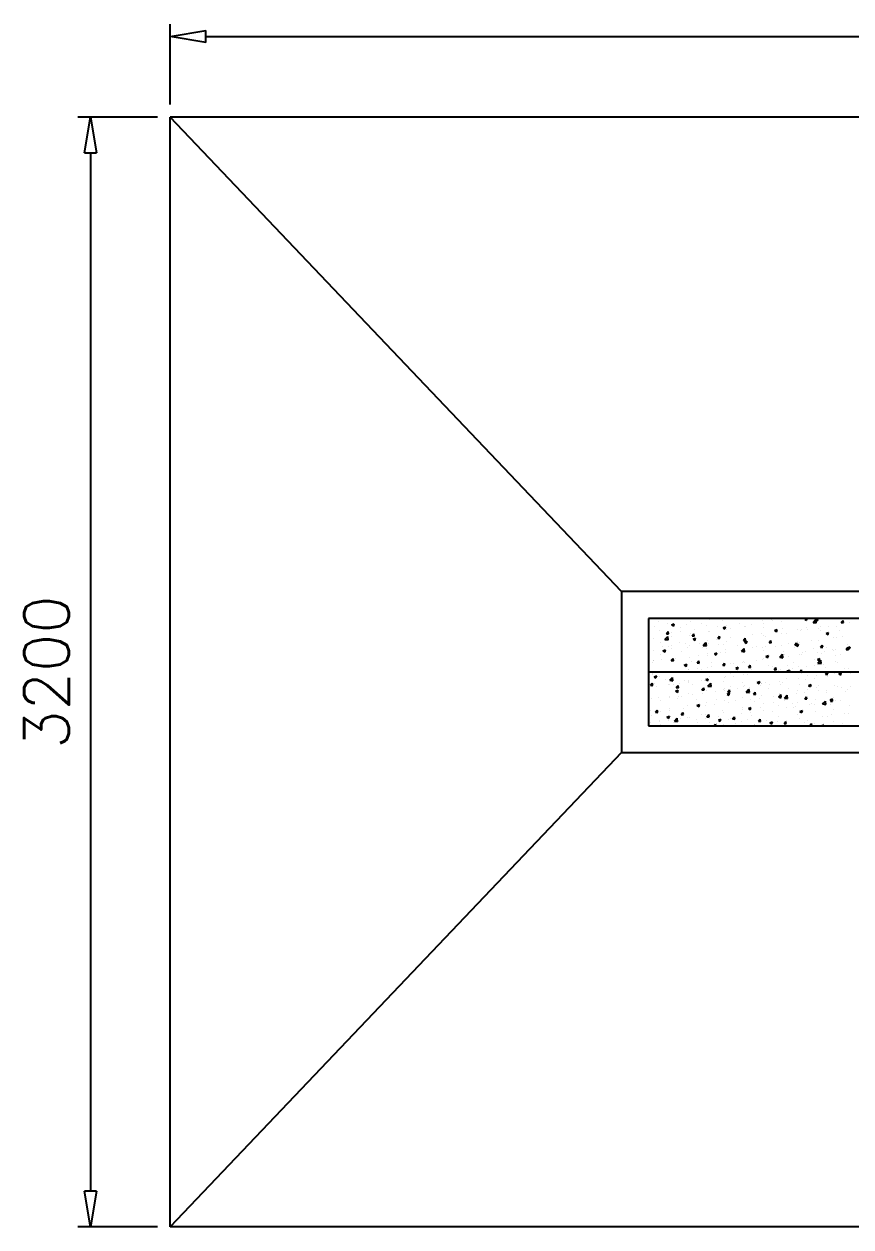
# Model space of a CAD drawing. Header units: millimetres. Extents: x 331487 to 517269, y 198509 to 399936.
# Drawn here: x 419832 to 422139, y 311104 to 314464 of the extents above; entities that cross this region are included whole.
import ezdxf

# ---------------------------------------------------------------- set-up
doc = ezdxf.new("R2010")
doc.units = ezdxf.units.MM
doc.header["$MEASUREMENT"] = 0
doc.layers.add('COLUMN', color=6, linetype='Continuous')
doc.layers.add('FOOTING', color=5, linetype='Continuous')
doc.styles.add('RO', font='romans.shx', dxfattribs={"height": 125})

# ---------------------------------------------------------------- blocks, each defined once
blk = doc.blocks.new('_ClosedBlank')
at = {"color": 0, "linetype": 'ByBlock', "lineweight": -2}
for p, q in [((-1, 0.167), (0, 0)), ((-1, 0.167), (-1, -0.167)), ((0, 0), (-1, -0.167))]:
    blk.add_line(p, q, dxfattribs=at)

msp = doc.modelspace()

# ---------------------------------------------------------------- linework, layer by layer
at = {"layer": 'COLUMN'}
for p, q in [((424104.3, 312803.5), (421574.3, 312803.5)), ((421574.3, 312803.5), (421574.3, 312503.5)), ((421574.3, 312503.5), (424104.3, 312503.5))]:
    msp.add_line(p, q, dxfattribs=at)
at = {"layer": 'COLUMN', "color": 2, "linetype": 'Continuous'}
for p, q in [((421574.7, 312790.8), (421574.7, 312790.8)), ((421602.8, 312794.4), (421602.8, 312794.4)), ((421628.1, 312788.5), (421628.1, 312788.5)), ((421638.9, 312785.3), (421645.9, 312788)), ((421638.9, 312785.3), (421643.8, 312781.9)), ((421640.3, 312785.8), (421640.3, 312785.8)), ((421643.8, 312781.9), (421645.9, 312788)), ((421665.9, 312802.7), (421665.9, 312802.7)), ((421681.5, 312786.3), (421681.5, 312786.3)), ((421692.2, 312793.3), (421692.2, 312793.3)), ((421721.9, 312788.3), (421721.9, 312788.3)), ((421734.9, 312784), (421734.9, 312784)), ((421743.5, 312800.3), (421743.5, 312800.3)), ((421780.2, 312798.3), (421780.2, 312798.3)), ((421828.6, 312788.1), (421828.6, 312788.1)), ((421862.5, 312786.4), (421862.5, 312786.4)), ((421891.7, 312796.5), (421891.7, 312796.5)), ((421896.1, 312788), (421896.1, 312788)), ((421916.8, 312799.7), (421916.8, 312799.7)), ((421920.8, 312796.4), (421920.8, 312796.4)), ((421946.6, 312794.4), (421946.6, 312794.4)), ((421998.6, 312801.9), (421998.6, 312801.9)), ((422010.3, 312801.5), (422015.5, 312803.5)), ((422010.3, 312801.5), (422015.3, 312798.2)), ((422015.3, 312798.2), (422017.1, 312803.5)), ((422033.8, 312792.3), (422041.6, 312800.4)), ((422033.8, 312792.3), (422042.7, 312790.9)), ((422040.6, 312798.3), (422045, 312803.5)), ((422040.6, 312798.3), (422046.6, 312797.8)), ((422042.7, 312790.9), (422041.6, 312800.4)), ((422046.6, 312797.8), (422045.6, 312803.5)), ((422112.4, 312792), (422117.2, 312797.8)), ((422112.4, 312792), (422118.4, 312791.5)), ((422118.4, 312791.5), (422117.2, 312797.8)), ((422117.6, 312790.2), (422117.6, 312790.2)), ((422134, 312791.4), (422134, 312791.4)), ((421576.5, 312754.9), (421576.5, 312754.9)), ((421589.8, 312779.4), (421589.8, 312779.4)), ((421605.3, 312768.3), (421605.3, 312768.3)), ((421620.2, 312744.5), (421628, 312752.7)), ((421624.2, 312760.7), (421629, 312766.5)), ((421624.2, 312760.7), (421630.1, 312760.2)), ((421629.1, 312743.2), (421628, 312752.7)), ((421630.1, 312760.2), (421629, 312766.5)), ((421639.1, 312752.5), (421639.1, 312752.5)), ((421639.6, 312763.3), (421639.6, 312763.3)), ((421663.6, 312778.3), (421663.6, 312778.3)), ((421664.7, 312766.6), (421664.7, 312766.6)), ((421687.6, 312756.3), (421687.6, 312756.3)), ((421691, 312760), (421691, 312760)), ((421695.9, 312754.5), (421700.7, 312760.2)), ((421695.9, 312754.5), (421701.9, 312753.9)), ((421701.9, 312753.9), (421700.7, 312760.2)), ((421702.5, 312771.5), (421702.5, 312771.5)), ((421742.3, 312767.1), (421742.3, 312767.1)), ((421745.9, 312766.3), (421745.9, 312766.3)), ((421765.7, 312779.9), (421765.7, 312779.9)), ((421767.6, 312748.2), (421772.4, 312753.9)), ((421773.6, 312747.7), (421772.4, 312753.9)), ((421782.6, 312777.3), (421789.6, 312780)), ((421782.6, 312777.3), (421787.5, 312773.9)), ((421787.5, 312773.9), (421789.6, 312780)), ((421788.2, 312781.8), (421788.2, 312781.8)), ((421790.7, 312783.2), (421790.7, 312783.2)), ((421792.8, 312773.5), (421792.8, 312773.5)), ((421804.2, 312776.3), (421804.2, 312776.3)), ((421841.6, 312779.5), (421841.6, 312779.5)), ((421844.8, 312781), (421844.8, 312781)), ((421865.4, 312757), (421865.4, 312757)), ((421890.5, 312760.3), (421890.5, 312760.3)), ((421894.9, 312754.7), (421894.9, 312754.7)), ((421895, 312777.2), (421895, 312777.2)), ((421900.7, 312751.4), (421900.7, 312751.4)), ((421926.3, 312769.3), (421933.3, 312772)), ((421926.3, 312769.3), (421931.3, 312765.9)), ((421928.3, 312765.3), (421928.3, 312765.3)), ((421931.3, 312765.9), (421933.3, 312772)), ((421945.4, 312761.1), (421945.4, 312761.1)), ((421948.4, 312775), (421948.4, 312775)), ((421959, 312761.4), (421959, 312761.4)), ((421991.5, 312773.6), (421991.5, 312773.6)), ((421997.4, 312768.6), (421997.4, 312768.6)), ((422001.8, 312772.7), (422001.8, 312772.7)), ((422016.5, 312776.9), (422016.5, 312776.9)), ((422017.4, 312771.4), (422017.4, 312771.4)), ((422048.7, 312775.7), (422048.7, 312775.7)), ((422054.4, 312781.9), (422054.4, 312781.9)), ((422055.2, 312770.5), (422055.2, 312770.5)), ((422070, 312761.3), (422077, 312764)), ((422070, 312761.3), (422075, 312757.9)), ((422075, 312757.9), (422077, 312764)), ((422075.7, 312781.4), (422075.7, 312781.4)), ((422091.3, 312750.8), (422091.3, 312750.8)), ((422099.2, 312782.1), (422099.2, 312782.1)), ((422108.5, 312768.2), (422108.5, 312768.2)), ((422116.3, 312754.1), (422116.3, 312754.1)), ((421576.3, 312726.2), (421576.3, 312726.2)), ((421588.5, 312746.1), (421588.5, 312746.1)), ((421608.6, 312737.4), (421608.6, 312737.4)), ((421613.3, 312723.8), (421613.3, 312723.8)), ((421620.2, 312744.5), (421629.1, 312743.2)), ((421629.2, 312746.3), (421629.2, 312746.3)), ((421629.7, 312724), (421629.7, 312724)), ((421637.8, 312719.2), (421637.8, 312719.2)), ((421638.3, 312727.1), (421638.3, 312727.1)), ((421662, 312735.2), (421662, 312735.2)), ((421676.2, 312732.1), (421676.2, 312732.1)), ((421683.1, 312721.7), (421683.1, 312721.7)), ((421689.8, 312726.7), (421689.8, 312726.7)), ((421698.6, 312745), (421705.6, 312747.7)), ((421698.6, 312745), (421703.5, 312741.7)), ((421703.5, 312741.7), (421705.6, 312747.7)), ((421715.4, 312732.9), (421715.4, 312732.9)), ((421725.8, 312721.3), (421725.8, 312721.3)), ((421726.9, 312728), (421734.7, 312736.1)), ((421726.9, 312728), (421735.8, 312726.6)), ((421735.8, 312726.6), (421734.7, 312736.1)), ((421736.5, 312719.5), (421736.5, 312719.5)), ((421739.4, 312740.4), (421739.4, 312740.4)), ((421741.1, 312733.8), (421741.1, 312733.8)), ((421764.4, 312743.7), (421764.4, 312743.7)), ((421767.6, 312748.2), (421773.6, 312747.7)), ((421768.8, 312730.7), (421768.8, 312730.7)), ((421784.1, 312731.3), (421784.1, 312731.3)), ((421789.9, 312717.2), (421789.9, 312717.2)), ((421791.6, 312740.2), (421791.6, 312740.2)), ((421802.3, 312748.7), (421802.3, 312748.7)), ((421822.2, 312728.4), (421822.2, 312728.4)), ((421833.6, 312711.4), (421841.4, 312719.6)), ((421839.1, 312717.6), (421839.1, 312717.6)), ((421839.3, 312741.9), (421844.2, 312747.7)), ((421839.3, 312741.9), (421845.3, 312741.4)), ((421842.5, 312710.1), (421841.4, 312719.6)), ((421842.3, 312737), (421849.3, 312739.7)), ((421842.3, 312737), (421847.2, 312733.7)), ((421842.4, 312741.3), (421842.4, 312741.3)), ((421843.6, 312747.7), (421843.6, 312747.7)), ((421845.3, 312741.4), (421844.2, 312747.7)), ((421847.2, 312733.7), (421849.3, 312739.7)), ((421864.2, 312720.9), (421864.2, 312720.9)), ((421875.5, 312726.1), (421875.5, 312726.1)), ((421893.7, 312721.4), (421893.7, 312721.4)), ((421902, 312725.9), (421902, 312725.9)), ((421911.1, 312735.6), (421915.9, 312741.4)), ((421911.1, 312735.6), (421917, 312735.1)), ((421917, 312735.1), (421915.9, 312741.4)), ((421928.9, 312723.9), (421928.9, 312723.9)), ((421944.2, 312727.8), (421944.2, 312727.8)), ((421965.2, 312734.2), (421965.2, 312734.2)), ((421982.3, 312721.6), (421982.3, 312721.6)), ((421982.8, 312729.4), (421987.6, 312735.1)), ((421982.8, 312729.4), (421988.8, 312728.8)), ((421986, 312729), (421993, 312731.7)), ((421986, 312729), (421991, 312725.7)), ((421988.8, 312728.8), (421987.6, 312735.1)), ((421990.2, 312737.5), (421990.2, 312737.5)), ((421990.9, 312725.7), (421993, 312731.7)), ((421996.1, 312735.3), (421996.1, 312735.3)), ((422028.1, 312742.4), (422028.1, 312742.4)), ((422035.7, 312719.4), (422035.7, 312719.4)), ((422047.5, 312742.4), (422047.5, 312742.4)), ((422054.5, 312723.1), (422059.3, 312728.8)), ((422054.5, 312723.1), (422060.5, 312722.6)), ((422060.5, 312722.6), (422059.3, 312728.8)), ((422071.5, 312721.7), (422071.5, 312721.7)), ((422089.1, 312717.1), (422089.1, 312717.1)), ((422098, 312748.8), (422098, 312748.8)), ((422126.2, 312716.8), (422131.1, 312722.6)), ((422126.2, 312716.8), (422132.2, 312716.3)), ((422127.9, 312719.6), (422127.9, 312719.6)), ((422129.7, 312721), (422136.7, 312723.7)), ((422129.7, 312721), (422134.7, 312717.7)), ((422129.9, 312731.7), (422129.9, 312731.7)), ((422132.2, 312716.3), (422131.1, 312722.6)), ((422134.7, 312717.7), (422136.7, 312723.7)), ((421587, 312684.4), (421587, 312684.4)), ((421587.3, 312712.8), (421587.3, 312712.8)), ((421588.7, 312686.6), (421588.7, 312686.6)), ((421609.1, 312701.3), (421609.1, 312701.3)), ((421612, 312687.7), (421612, 312687.7)), ((421614.5, 312712.8), (421621.5, 312715.5)), ((421614.5, 312712.8), (421619.5, 312709.4)), ((421619.5, 312709.4), (421621.5, 312715.5)), ((421636.6, 312685.9), (421636.6, 312685.9)), ((421638, 312685.5), (421642.9, 312691.3)), ((421638, 312685.5), (421644, 312685)), ((421642.1, 312684.3), (421642.1, 312684.3)), ((421644, 312685), (421642.9, 312691.3)), ((421649.9, 312692.7), (421649.9, 312692.7)), ((421667.4, 312711.3), (421667.4, 312711.3)), ((421688.6, 312693.4), (421688.6, 312693.4)), ((421709.8, 312679.2), (421714.6, 312685)), ((421713.1, 312701), (421713.1, 312701)), ((421715.7, 312678.7), (421714.6, 312685)), ((421738.1, 312704.3), (421738.1, 312704.3)), ((421739.9, 312700.5), (421739.9, 312700.5)), ((421758.2, 312704.8), (421765.2, 312707.5)), ((421758.2, 312704.8), (421763.2, 312701.4)), ((421763.2, 312701.4), (421765.2, 312707.5)), ((421776, 312709.3), (421776, 312709.3)), ((421790.4, 312706.9), (421790.4, 312706.9)), ((421833.6, 312711.4), (421842.5, 312710.1)), ((421842.3, 312714.4), (421842.3, 312714.4)), ((421843.2, 312715), (421843.2, 312715)), ((421875.7, 312686.4), (421875.7, 312686.4)), ((421892.5, 312688.1), (421892.5, 312688.1)), ((421896.6, 312712.7), (421896.6, 312712.7)), ((421896.6, 312691.7), (421896.6, 312691.7)), ((421902, 312696.8), (421909, 312699.5)), ((421902, 312696.8), (421906.9, 312693.4)), ((421906.9, 312693.4), (421909, 312699.4)), ((421938.9, 312694.7), (421938.9, 312694.7)), ((421940.4, 312694.9), (421948.2, 312703)), ((421940.4, 312694.9), (421949.3, 312693.5)), ((421943, 312694.5), (421943, 312694.5)), ((421949.3, 312693.5), (421948.2, 312703)), ((421950, 312710.5), (421950, 312710.5)), ((421954.9, 312701.7), (421954.9, 312701.7)), ((421963.9, 312698), (421963.9, 312698)), ((421994.9, 312702), (421994.9, 312702)), ((422001.8, 312703), (422001.8, 312703)), ((422003.4, 312708.2), (422003.4, 312708.2)), ((422013.2, 312711.7), (422013.2, 312711.7)), ((422037.2, 312689.8), (422037.2, 312689.8)), ((422045.7, 312688.8), (422052.7, 312691.4)), ((422045.7, 312688.8), (422050.6, 312685.4)), ((422046.3, 312709.1), (422046.3, 312709.1)), ((422047.1, 312678.3), (422054.9, 312686.5)), ((422050.6, 312685.4), (422052.7, 312691.4)), ((422056, 312677), (422054.9, 312686.5)), ((422056.8, 312705.9), (422056.8, 312705.9)), ((422065, 312711.3), (422065, 312711.3)), ((422090, 312714.6), (422090, 312714.6)), ((422095.5, 312699.8), (422095.5, 312699.8)), ((422096.8, 312715.5), (422096.8, 312715.5)), ((422110.1, 312703.7), (422110.1, 312703.7)), ((421586.1, 312679.5), (421586.1, 312679.5)), ((421623.6, 312653.2), (421623.6, 312653.2)), ((421635.4, 312652.7), (421635.4, 312652.7)), ((421663.3, 312651.6), (421663.3, 312651.6)), ((421674.2, 312672.5), (421681.2, 312675.2)), ((421674.2, 312672.5), (421679.2, 312669.2)), ((421679.2, 312669.2), (421681.2, 312675.2)), ((421686.8, 312661.5), (421686.8, 312661.5)), ((421687.3, 312660.1), (421687.3, 312660.1)), ((421695.5, 312682.1), (421695.5, 312682.1)), ((421709.8, 312679.2), (421715.7, 312678.7)), ((421711.8, 312664.8), (421711.8, 312664.8)), ((421721.6, 312661.7), (421721.6, 312661.7)), ((421738.7, 312667.2), (421738.7, 312667.2)), ((421748.9, 312679.8), (421748.9, 312679.8)), ((421749.7, 312669.8), (421749.7, 312669.8)), ((421779.9, 312671.7), (421779.9, 312671.7)), ((421781.5, 312673), (421786.3, 312678.7)), ((421781.5, 312673), (421787.5, 312672.4)), ((421787.5, 312672.4), (421786.3, 312678.7)), ((421789.2, 312673.6), (421789.2, 312673.6)), ((421802.3, 312677.6), (421802.3, 312677.6)), ((421803.9, 312649.7), (421803.9, 312649.7)), ((421812.8, 312678.1), (421812.8, 312678.1)), ((421817.9, 312664.5), (421824.9, 312667.2)), ((421817.9, 312664.5), (421822.9, 312661.2)), ((421822.9, 312661.2), (421824.9, 312667.2)), ((421837.9, 312681.4), (421837.9, 312681.4)), ((421838.3, 312681.7), (421838.3, 312681.7)), ((421841.1, 312681.1), (421841.1, 312681.1)), ((421853.2, 312666.7), (421858, 312672.4)), ((421853.2, 312666.7), (421859.2, 312666.2)), ((421855.6, 312675.3), (421855.6, 312675.3)), ((421859.2, 312666.2), (421858, 312672.4)), ((421862.2, 312659.7), (421862.2, 312659.7)), ((421891.3, 312654.8), (421891.3, 312654.8)), ((421909, 312673.1), (421909, 312673.1)), ((421912.6, 312655.3), (421912.6, 312655.3)), ((421920.5, 312669.7), (421920.5, 312669.7)), ((421924.9, 312660.4), (421929.8, 312666.2)), ((421924.9, 312660.4), (421930.9, 312659.9)), ((421930.9, 312659.9), (421929.8, 312666.2)), ((421937.6, 312658.6), (421937.6, 312658.6)), ((421941.8, 312661.2), (421941.8, 312661.2)), ((421961.6, 312656.5), (421968.6, 312659.2)), ((421961.6, 312656.5), (421966.6, 312653.1)), ((421962.4, 312670.8), (421962.4, 312670.8)), ((421966.6, 312653.1), (421968.6, 312659.2)), ((421975.5, 312663.6), (421975.5, 312663.6)), ((421978.9, 312679.7), (421978.9, 312679.7)), ((421993.7, 312668.7), (421993.7, 312668.7)), ((421996.7, 312654.1), (422001.5, 312659.9)), ((421996.7, 312654.1), (422002.7, 312653.6)), ((422002.6, 312653.6), (422001.5, 312659.9)), ((422015.8, 312668.6), (422015.8, 312668.6)), ((422038.6, 312671.9), (422038.6, 312671.9)), ((422045.1, 312675.8), (422045.1, 312675.8)), ((422047.1, 312678.3), (422056, 312677)), ((422063.7, 312675.2), (422063.7, 312675.2)), ((422068.4, 312647.9), (422073.2, 312653.6)), ((422069.2, 312666.3), (422069.2, 312666.3)), ((422074.4, 312647.3), (422073.2, 312653.6)), ((422075.4, 312654.8), (422075.4, 312654.8)), ((422094.3, 312648.9), (422094.3, 312648.9)), ((422095.6, 312682.2), (422095.6, 312682.2)), ((422101.6, 312680.2), (422101.6, 312680.2)), ((422105.4, 312648.5), (422112.4, 312651.2)), ((422110.3, 312645.1), (422112.4, 312651.2)), ((422122.5, 312664), (422122.5, 312664)), ((422133.7, 312664.8), (422133.7, 312664.8)), ((422138.4, 312649), (422138.4, 312649)), ((421580.2, 312616.6), (421585, 312622.3)), ((421580.2, 312616.6), (421586.2, 312616.1)), ((421584.9, 312646.2), (421584.9, 312646.2)), ((421586.2, 312616), (421585, 312622.3)), ((421585.7, 312648.2), (421585.7, 312648.2)), ((421590.2, 312640.3), (421597.2, 312643)), ((421590.2, 312640.3), (421595.2, 312636.9)), ((421590.3, 312622.1), (421590.3, 312622.1)), ((421595.2, 312636.9), (421597.2, 312643)), ((421605, 312641.6), (421605, 312641.6)), ((421622.6, 312633.2), (421622.6, 312633.2)), ((421629, 312619.7), (421629, 312619.7)), ((421633.5, 312630.6), (421641.2, 312638.7)), ((421633.5, 312630.6), (421642.4, 312629.2)), ((421634.2, 312619.4), (421634.2, 312619.4)), ((421642.4, 312629.2), (421641.2, 312638.7)), ((421643.7, 312619.8), (421643.7, 312619.8)), ((421651.9, 312610.3), (421656.7, 312616)), ((421657.9, 312609.8), (421656.7, 312616)), ((421660.5, 312622.1), (421660.5, 312622.1)), ((421676, 312631), (421676, 312631)), ((421685.5, 312625.4), (421685.5, 312625.4)), ((421686.1, 312626.9), (421686.1, 312626.9)), ((421687.3, 312629.7), (421687.3, 312629.7)), ((421697.1, 312617.6), (421697.1, 312617.6)), ((421723.4, 312630.4), (421723.4, 312630.4)), ((421729.4, 312628.7), (421729.4, 312628.7)), ((421733.9, 312632.3), (421740.9, 312634.9)), ((421733.9, 312632.3), (421738.9, 312628.9)), ((421737.5, 312633.9), (421737.5, 312633.9)), ((421738.9, 312628.9), (421740.9, 312634.9)), ((421740.2, 312614), (421748, 312622.1)), ((421745.6, 312639.7), (421745.6, 312639.7)), ((421749.1, 312612.7), (421748, 312622.2)), ((421750.5, 312615.3), (421750.5, 312615.3)), ((421782.8, 312626.5), (421782.8, 312626.5)), ((421786.5, 312638.7), (421786.5, 312638.7)), ((421788, 312640.3), (421788, 312640.3)), ((421811.6, 312642), (421811.6, 312642)), ((421836.2, 312624.2), (421836.2, 312624.2)), ((421839.9, 312647.8), (421839.9, 312647.8)), ((421849.4, 312647), (421849.4, 312647)), ((421877.6, 312624.2), (421884.6, 312626.9)), ((421877.6, 312624.2), (421882.6, 312620.9)), ((421882.6, 312620.9), (421884.6, 312626.9)), ((421886.3, 312615.8), (421886.3, 312615.8)), ((421889.5, 312622), (421889.5, 312622)), ((421890, 312621.6), (421890, 312621.6)), ((421900.4, 312624.7), (421900.4, 312624.7)), ((421911.3, 312619.1), (421911.3, 312619.1)), ((421940.6, 312628), (421940.6, 312628)), ((421942.9, 312619.7), (421942.9, 312619.7)), ((421949.2, 312624.1), (421949.2, 312624.1)), ((421958.7, 312634.7), (421958.7, 312634.7)), ((421992.5, 312635.5), (421992.5, 312635.5)), ((421996.3, 312617.5), (421996.3, 312617.5)), ((422012.3, 312632.4), (422012.3, 312632.4)), ((422017.1, 312644.7), (422017.1, 312644.7)), ((422021.3, 312616.2), (422028.3, 312618.9)), ((422021.3, 312616.2), (422026.3, 312612.9)), ((422026.3, 312612.9), (422028.3, 312618.9)), ((422037.4, 312635.7), (422037.4, 312635.7)), ((422043.8, 312642.5), (422043.8, 312642.5)), ((422068.4, 312647.9), (422074.4, 312647.3)), ((422075.2, 312640.7), (422075.2, 312640.7)), ((422093.1, 312615.6), (422093.1, 312615.6)), ((422105.4, 312648.5), (422110.3, 312645.1)), ((421583.7, 312613), (421583.7, 312613)), ((421597.3, 312613.8), (421597.3, 312613.8)), ((421602.7, 312582.4), (421602.7, 312582.4)), ((421633, 312586.1), (421633, 312586.1)), ((421634.2, 312582.7), (421634.2, 312582.7)), ((421649.9, 312600), (421656.9, 312602.7)), ((421649.9, 312600), (421654.9, 312596.6)), ((421651.9, 312610.3), (421657.9, 312609.8)), ((421654.9, 312596.6), (421656.9, 312602.7)), ((421659.2, 312585.9), (421659.2, 312585.9)), ((421667.1, 312584.7), (421667.1, 312584.7)), ((421684.9, 312593.6), (421684.9, 312593.6)), ((421697.1, 312590.9), (421697.1, 312590.9)), ((421723.6, 312604), (421728.5, 312609.8)), ((421723.6, 312604), (421729.6, 312603.5)), ((421725.5, 312594.7), (421725.5, 312594.7)), ((421729.6, 312603.5), (421728.5, 312609.8)), ((421736.3, 312600.6), (421736.3, 312600.6)), ((421740.2, 312614), (421749.1, 312612.7)), ((421760.2, 312599.2), (421760.2, 312599.2)), ((421783.8, 312604.7), (421783.8, 312604.7)), ((421785.2, 312602.5), (421785.2, 312602.5)), ((421786.8, 312607), (421786.8, 312607)), ((421793.6, 312592), (421800.6, 312594.7)), ((421793.6, 312592), (421798.6, 312588.6)), ((421795.4, 312597.7), (421800.2, 312603.5)), ((421795.4, 312597.7), (421801.3, 312597.2)), ((421798.6, 312588.6), (421800.6, 312594.7)), ((421801.3, 312597.2), (421800.2, 312603.5)), ((421803.9, 312613), (421803.9, 312613)), ((421823.1, 312607.5), (421823.1, 312607.5)), ((421838.7, 312614.5), (421838.7, 312614.5)), ((421842.1, 312614.7), (421842.1, 312614.7)), ((421846.9, 312597.5), (421854.7, 312605.6)), ((421846.9, 312597.5), (421855.8, 312596.1)), ((421855.8, 312596.1), (421854.7, 312605.6)), ((421857.2, 312610.8), (421857.2, 312610.8)), ((421867.1, 312591.5), (421871.9, 312597.2)), ((421867.1, 312591.5), (421873.1, 312591)), ((421873.1, 312590.9), (421871.9, 312597.2)), ((421888.8, 312588.3), (421888.8, 312588.3)), ((421910.6, 312608.5), (421910.6, 312608.5)), ((421922.9, 312584.7), (421922.9, 312584.7)), ((421937.3, 312584), (421944.3, 312586.7)), ((421937.3, 312584), (421942.3, 312580.6)), ((421938.8, 312585.2), (421943.6, 312590.9)), ((421938.8, 312585.2), (421944.8, 312584.7)), ((421939.3, 312594.7), (421939.3, 312594.7)), ((421942.3, 312580.6), (421944.3, 312586.7)), ((421944.8, 312584.7), (421943.6, 312590.9)), ((421953.6, 312580.9), (421961.4, 312589)), ((421962.5, 312579.6), (421961.4, 312589)), ((421964, 312606.3), (421964, 312606.3)), ((421986, 312593), (421986, 312593)), ((421991.3, 312602.2), (421991.3, 312602.2)), ((422010.5, 312578.9), (422015.4, 312584.7)), ((422011.1, 312596.3), (422011.1, 312596.3)), ((422012.9, 312585.1), (422012.9, 312585.1)), ((422016.5, 312578.4), (422015.4, 312584.7)), ((422017.4, 312604), (422017.4, 312604)), ((422042.6, 312609.2), (422042.6, 312609.2)), ((422048.9, 312601.3), (422048.9, 312601.3)), ((422049.7, 312615.2), (422049.7, 312615.2)), ((422070.8, 312601.8), (422070.8, 312601.8)), ((422071.2, 312595.1), (422071.2, 312595.1)), ((422091.9, 312582.3), (422091.9, 312582.3)), ((422103.1, 312612.9), (422103.1, 312612.9)), ((422112.1, 312609.6), (422112.1, 312609.6)), ((422124.2, 312599.5), (422124.2, 312599.5)), ((422129.6, 312605.1), (422129.6, 312605.1)), ((422137.1, 312612.9), (422137.1, 312612.9)), ((421582.5, 312579.7), (421582.5, 312579.7)), ((421608.8, 312574.7), (421608.8, 312574.7)), ((421631.8, 312552.8), (421631.8, 312552.8)), ((421656.1, 312580.2), (421656.1, 312580.2)), ((421670.8, 312551.5), (421670.8, 312551.5)), ((421683.7, 312560.3), (421683.7, 312560.3)), ((421709.5, 312577.9), (421709.5, 312577.9)), ((421709.6, 312559.7), (421716.6, 312562.4)), ((421709.6, 312559.7), (421714.6, 312556.4)), ((421714.6, 312556.4), (421716.6, 312562.4)), ((421733.9, 312559.8), (421733.9, 312559.8)), ((421735, 312567.3), (421735, 312567.3)), ((421758.9, 312563.1), (421758.9, 312563.1)), ((421762.9, 312575.6), (421762.9, 312575.6)), ((421785.5, 312573.7), (421785.5, 312573.7)), ((421796.8, 312568.1), (421796.8, 312568.1)), ((421816.3, 312573.4), (421816.3, 312573.4)), ((421837.5, 312581.2), (421837.5, 312581.2)), ((421838, 312555.1), (421838, 312555.1)), ((421853.3, 312551.7), (421860.3, 312554.4)), ((421853.3, 312551.7), (421858.3, 312548.4)), ((421858.3, 312548.4), (421860.3, 312554.4)), ((421860, 312576.4), (421860, 312576.4)), ((421869.7, 312571.1), (421869.7, 312571.1)), ((421885, 312579.7), (421885, 312579.7)), ((421887.6, 312555), (421887.6, 312555)), ((421896.3, 312565.1), (421896.3, 312565.1)), ((421923, 312568.9), (421923, 312568.9)), ((421938.1, 312561.4), (421938.1, 312561.4)), ((421953.6, 312580.9), (421962.5, 312579.6)), ((421954.6, 312575.1), (421954.6, 312575.1)), ((421959.7, 312553.6), (421959.7, 312553.6)), ((421976.4, 312566.6), (421976.4, 312566.6)), ((421978.6, 312553.1), (421978.6, 312553.1)), ((421984.8, 312556.9), (421984.8, 312556.9)), ((421990.1, 312568.9), (421990.1, 312568.9)), ((422010.5, 312578.9), (422016.5, 312578.4)), ((422022.6, 312561.8), (422022.6, 312561.8)), ((422029.8, 312564.4), (422029.8, 312564.4)), ((422036.9, 312563.1), (422036.9, 312563.1)), ((422041.4, 312575.9), (422041.4, 312575.9)), ((422060.4, 312564.4), (422068.1, 312572.5)), ((422060.4, 312564.4), (422069.2, 312563)), ((422069.2, 312563), (422068.1, 312572.5)), ((422081, 312576), (422088, 312578.7)), ((422081, 312576), (422086, 312572.6)), ((422082.3, 312572.6), (422087.1, 312578.4)), ((422082.3, 312572.6), (422088.3, 312572.1)), ((422083.2, 312562.1), (422083.2, 312562.1)), ((422085.8, 312570.2), (422085.8, 312570.2)), ((422086, 312572.6), (422088, 312578.7)), ((422088.2, 312572.1), (422087.1, 312578.4)), ((422090.7, 312549), (422090.7, 312549)), ((422095.2, 312573.1), (422095.2, 312573.1)), ((422110.8, 312573.5), (422110.8, 312573.5)), ((422136.6, 312559.9), (422136.6, 312559.9)), ((421581.2, 312546.4), (421581.2, 312546.4)), ((421583.3, 312531.3), (421583.3, 312531.3)), ((421594.1, 312541.4), (421598.9, 312547.1)), ((421594.1, 312541.4), (421600, 312540.8)), ((421600, 312540.8), (421598.9, 312547.1)), ((421604.4, 312517.9), (421604.4, 312517.9)), ((421604.7, 312515), (421604.7, 312515)), ((421607.8, 312543.2), (421607.8, 312543.2)), ((421625.6, 312527.5), (421632.6, 312530.2)), ((421625.6, 312527.5), (421630.5, 312524.1)), ((421630.5, 312524.1), (421632.6, 312530.2)), ((421630.5, 312519.5), (421630.5, 312519.5)), ((421632.9, 312546.5), (421632.9, 312546.5)), ((421636.6, 312529.1), (421636.6, 312529.1)), ((421646.7, 312516.6), (421654.5, 312524.7)), ((421646.7, 312516.6), (421655.6, 312515.2)), ((421655.6, 312515.2), (421654.5, 312524.7)), ((421657.7, 312515.6), (421657.7, 312515.6)), ((421663, 312525), (421663, 312525)), ((421665.8, 312535.1), (421670.6, 312540.8)), ((421665.8, 312535.1), (421671.8, 312534.6)), ((421671.8, 312534.6), (421670.6, 312540.8)), ((421682.5, 312527), (421682.5, 312527)), ((421690, 312526.8), (421690, 312526.8)), ((421707.6, 312520.4), (421707.6, 312520.4)), ((421721.3, 312535), (421721.3, 312535)), ((421732.6, 312523.7), (421732.6, 312523.7)), ((421733.8, 312534), (421733.8, 312534)), ((421737.5, 312528.8), (421742.3, 312534.6)), ((421737.5, 312528.8), (421743.5, 312528.3)), ((421743.5, 312528.3), (421742.3, 312534.5)), ((421743.4, 312524.5), (421743.4, 312524.5)), ((421769.3, 312519.5), (421776.3, 312522.2)), ((421769.3, 312519.5), (421774.2, 312516.1)), ((421770.5, 312528.6), (421770.5, 312528.6)), ((421774.2, 312516.1), (421776.3, 312522.2)), ((421779.7, 312545), (421779.7, 312545)), ((421784.3, 312540.4), (421784.3, 312540.4)), ((421796.8, 312522.3), (421796.8, 312522.3)), ((421803.6, 312523.1), (421803.6, 312523.1)), ((421809.2, 312522.5), (421814.1, 312528.3)), ((421809.2, 312522.5), (421815.2, 312522)), ((421815.2, 312522), (421814.1, 312528.3)), ((421833.7, 312537), (421833.7, 312537)), ((421835.1, 312514.6), (421835.1, 312514.6)), ((421836.3, 312547.9), (421836.3, 312547.9)), ((421850.2, 312520), (421850.2, 312520)), ((421858.7, 312540.3), (421858.7, 312540.3)), ((421861.9, 312533.1), (421861.9, 312533.1)), ((421881, 312516.3), (421885.8, 312522)), ((421881, 312516.3), (421886.9, 312515.7)), ((421886.9, 312515.7), (421885.8, 312522)), ((421886.4, 312521.7), (421886.4, 312521.7)), ((421896.6, 312545.2), (421896.6, 312545.2)), ((421903.6, 312517.8), (421903.6, 312517.8)), ((421920.3, 312543.1), (421920.3, 312543.1)), ((421936.9, 312528.1), (421936.9, 312528.1)), ((421952.7, 312510), (421957.5, 312515.7)), ((421956.9, 312515.5), (421956.9, 312515.5)), ((421958.7, 312509.5), (421957.5, 312515.7)), ((421958.5, 312517.4), (421958.5, 312517.4)), ((421988.8, 312535.6), (421988.8, 312535.6)), ((421996.3, 312522.4), (421996.3, 312522.4)), ((421997, 312543.7), (422004, 312546.4)), ((421997, 312543.7), (422002, 312540.4)), ((422002, 312540.4), (422004, 312546.4)), ((422016.8, 312518.1), (422016.8, 312518.1)), ((422040.2, 312542.6), (422040.2, 312542.6)), ((422059.5, 312530.7), (422059.5, 312530.7)), ((422075.1, 312528.1), (422075.1, 312528.1)), ((422084.5, 312534), (422084.5, 312534)), ((422089.5, 312515.7), (422089.5, 312515.7)), ((422122.4, 312539), (422122.4, 312539)), ((422133.4, 312538.1), (422133.4, 312538.1)), ((421580, 312513.1), (421580, 312513.1)), ((421581.5, 312503.8), (421581.5, 312503.8)), ((421606.6, 312507.1), (421606.6, 312507.1)), ((421644.4, 312512.1), (421644.4, 312512.1)), ((421711.1, 312513.4), (421711.1, 312513.4)), ((421745.3, 312513.1), (421745.3, 312513.1)), ((421756.7, 312503.5), (421761.2, 312508.2)), ((421761.8, 312503.5), (421761.2, 312508.2)), ((421764.5, 312511.1), (421764.5, 312511.1)), ((421783.1, 312507.1), (421783.1, 312507.1)), ((421817.9, 312508.9), (421817.9, 312508.9)), ((421870.3, 312505.8), (421870.3, 312505.8)), ((421871.3, 312506.6), (421871.3, 312506.6)), ((421913, 312511.5), (421920, 312514.2)), ((421913, 312511.5), (421918, 312508.1)), ((421918, 312508.1), (421920, 312514.2)), ((421924.6, 312504.3), (421924.6, 312504.3)), ((421933.4, 312514.1), (421933.4, 312514.1)), ((421952.7, 312510), (421958.7, 312509.5)), ((421958.4, 312508.1), (421958.4, 312508.1)), ((422010.3, 312513.3), (422010.3, 312513.3)), ((422024.4, 312503.7), (422029.2, 312509.4)), ((422024.4, 312503.7), (422026.6, 312503.5)), ((422030.3, 312503.5), (422029.2, 312509.4)), ((422039, 312509.3), (422039, 312509.3)), ((422056.8, 312503.5), (422063.7, 312506.1)), ((422062.8, 312503.5), (422063.7, 312506.1)), ((422063.7, 312511), (422063.7, 312511)), ((422117.1, 312508.8), (422117.1, 312508.8))]:
    msp.add_line(p, q, dxfattribs=at)
at = {"layer": 'FOOTING', "color": 4}
for p, q in [((420239.3, 314238.5), (420239.3, 314463.5)), ((420339.3, 314428.5), (425339.3, 314428.5)), ((420204.3, 314203.5), (419981.6, 314203.5)), ((420016.6, 314103.5), (420016.6, 311203.5)), ((420204.3, 311103.5), (419981.6, 311103.5))]:
    msp.add_line(p, q, dxfattribs=at)
at = {"layer": 'FOOTING'}
for p, q in [((425439.3, 314203.5), (420239.3, 314203.5)), ((420239.3, 311103.5), (420239.3, 314203.5)), ((421499.3, 312878.5), (420239.3, 314203.5)), ((424179.3, 312878.5), (421499.3, 312878.5)), ((421499.3, 312878.5), (421499.3, 312428.5)), ((424104.3, 312653.5), (421574.3, 312653.5)), ((421499.3, 312428.5), (420239.3, 311103.5)), ((421499.3, 312428.5), (424179.3, 312428.5)), ((425439.3, 311103.5), (420239.3, 311103.5))]:
    msp.add_line(p, q, dxfattribs=at)

# ---------------------------------------------------------------- block references
at = {"layer": 'FOOTING', "color": 4, "xscale": 100, "yscale": 100, "zscale": 100}
for p, rotation in [((420239.3, 314428.5), 180), ((420016.6, 314203.5), 90), ((420016.6, 311103.5), 270)]:
    msp.add_blockref('_ClosedBlank', p, dxfattribs=dict(at, rotation=rotation))

# ---------------------------------------------------------------- texts
at = {"layer": 'FOOTING', "color": 3, "insert": (419894.1, 312653.5), "char_height": 125, "attachment_point": 5, "rotation": 90, "style": 'RO'}
msp.add_mtext('3200', dxfattribs=at)

doc.saveas('drawing.dxf')
